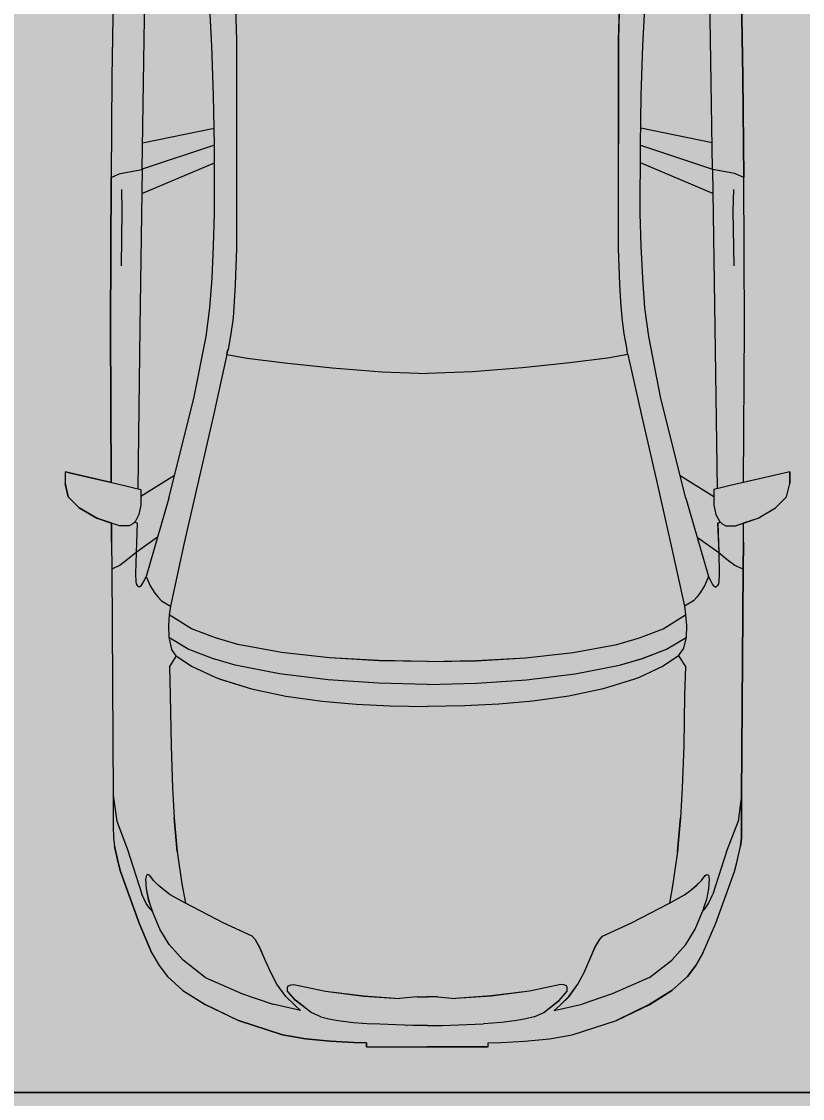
# Model space of a CAD drawing. Header units: millimetres. Extents: x 141848 to 1648660, y -821378 to -151356.
# Drawn here: x 188054 to 190313, y -270627 to -267512 of the extents above; entities that cross this region are included whole.
import ezdxf

# ---------------------------------------------------------------- set-up
doc = ezdxf.new("R2010")
doc.units = ezdxf.units.MM
doc.header["$MEASUREMENT"] = 0
for name, color, linetype in [('Cars', 7, 'Continuous'), ('Cotations - 1_100', 7, 'Continuous'), ('Extérieur - Environnement', 7, 'Continuous')]:
    doc.layers.add(name, color=color, linetype=linetype)
doc.styles.add('STYLE_GENERE_2', font='')
doc.styles.get('STYLE_GENERE_2').set_extended_font_data('Arial')
doc.dimstyles.new('STYLE_GENERE__2', dxfattribs={"dimtxt": 250, "dimasz": 190, "dimexe": 1.25, "dimexo": 0.625, "dimgap": 0, "dimtad": 1, "dimlfac": 0.001, "dimtxsty": 'STYLE_GENERE_2', "dimblk": 'ARROWHEAD_6', "dimblk1": 'ARROWHEAD_6', "dimblk2": 'ARROWHEAD_6', "dimcen": 2.5, "dimse1": 1, "dimse2": 1, "dimclrd": 7, "dimclre": 7, "dimclrt": 7, "dimazin": 3, "dimtfac": 1, "dimtmove": 0, "dimatfit": 3})

# ---------------------------------------------------------------- blocks, each defined once
blk = doc.blocks.new('Dalle_28_1', base_point=(175394.7, -271810.1))
at = {"linetype": 'Continuous', "lineweight": 0, "true_color": 0x90b349}
blk.add_hatch(color=55, dxfattribs=at).paths.add_polyline_path([(175394.7, -271810.1), (175394.7, -273590.2), (195582, -273450.5), (195571.1, -271436.3), (195571.1, -271498.6), (190571.1, -271498.6), (190571.1, -270609.8), (188115.6, -270609.8), (187894.7, -270609.8), (185394.7, -270609.8), (182894.7, -270609.8), (180394.7, -270609.8), (177894.7, -270609.8), (175394.7, -270609.8)])
at = {"color": 7, "linetype": 'Continuous', "lineweight": 5, "flags": 128}
blk.add_lwpolyline([(175394.7, -271810.1), (175394.7, -273590.2), (195582, -273450.5), (195571.1, -271436.3), (195571.1, -271498.6), (190571.1, -271498.6), (190571.1, -270609.8), (188115.6, -270609.8), (187894.7, -270609.8), (185394.7, -270609.8), (182894.7, -270609.8), (180394.7, -270609.8), (177894.7, -270609.8), (175394.7, -270609.8)], close=True, dxfattribs=at)
blk = doc.blocks.new('Car 0025')
at = {"layer": 'Cars', "color": 7, "linetype": 'Continuous', "lineweight": 13}
for p, q in [((-831.9, 2859.6), (-826.9, 3170.4)), ((807.7, 2859.6), (802.7, 3170.4)), ((-919.6, 3097.2), (-924.4, 2813.9)), ((-919.6, 3097.2), (-924.4, 2813.9)), ((900.2, 2813.9), (895.4, 3097.2)), ((895.4, 3097.2), (900.2, 2813.9)), ((-568.1, 3057.8), (-564.2, 2920.2)), ((543.9, 3057.8), (540, 2920.2)), ((-635.4, 2903.1), (-641.8, 3031.2)), ((611.2, 2903.1), (617.6, 3031.2)), ((-630.4, 2759.9), (-635.4, 2903.1)), ((-564.2, 2920.2), (-564.1, 2317.3)), ((540, 2920.2), (539.9, 2317.3)), ((606.2, 2759.9), (611.2, 2903.1)), ((-836.8, 2545.3), (-831.9, 2859.6)), ((812.6, 2545.3), (807.7, 2859.6)), ((-924.4, 2813.9), (-926.9, 2522.7)), ((-924.4, 2813.9), (-926.9, 2522.7)), ((902.7, 2522.7), (900.2, 2813.9)), ((900.2, 2813.9), (902.7, 2522.7)), ((-628, 2616.3), (-630.4, 2759.9)), ((603.8, 2616.3), (606.2, 2759.9)), ((-835.6, 2622.4), (-628.8, 2664.8)), ((811.4, 2622.4), (604.6, 2664.8)), ((-628, 2616.3), (-836.8, 2546.4)), ((-627.5, 2418.3), (-628, 2616.3)), ((603.3, 2418.3), (603.8, 2616.3)), ((603.8, 2616.3), (812.6, 2546.4)), ((-837.8, 2476.4), (-627.9, 2564.8)), ((813.6, 2476.4), (603.7, 2564.8)), ((-926.9, 2522.7), (-905.2, 2532.4)), ((-905.2, 2532.4), (-903.2, 2533)), ((-903.2, 2533), (-900, 2533.7)), ((-900, 2533.7), (-874.1, 2538.4)), ((-874.1, 2538.4), (-836.8, 2545.3)), ((-836.8, 2545.3), (-843.3, 2088.2)), ((812.6, 2545.3), (819.1, 2088.2)), ((849.9, 2538.4), (812.6, 2545.3)), ((875.8, 2533.7), (849.9, 2538.4)), ((879.1, 2533), (875.8, 2533.7)), ((881, 2532.4), (879.1, 2533)), ((902.7, 2522.7), (881, 2532.4)), ((-926.9, 2522.7), (-928.9, 2089.8)), ((-928.9, 2089.8), (-926.9, 2522.7)), ((904.7, 2089.8), (902.7, 2522.7)), ((904.7, 2089.8), (902.7, 2522.7)), ((-897, 2487.7), (-895.5, 2426.5)), ((872.8, 2487.7), (871.3, 2426.5)), ((-895.5, 2426.5), (-898.1, 2267.2)), ((-630.6, 2324.2), (-627.5, 2418.3)), ((606.4, 2324.2), (603.3, 2418.3)), ((871.3, 2426.5), (873.9, 2267.2)), ((-634.8, 2231.6), (-630.6, 2324.2)), ((-564.1, 2317.3), (-567.9, 2213)), ((539.9, 2317.3), (543.8, 2213)), ((610.6, 2231.6), (606.4, 2324.2)), ((-640.9, 2145.4), (-634.8, 2231.6)), ((-567.9, 2213), (-570.5, 2163.8)), ((543.8, 2213), (546.3, 2163.8)), ((616.7, 2145.4), (610.6, 2231.6)), ((-570.5, 2163.8), (-574.3, 2116.7)), ((546.3, 2163.8), (550.1, 2116.7)), ((-652.1, 2062.2), (-640.9, 2145.4)), ((627.9, 2062.2), (616.7, 2145.4)), ((-928.9, 2089.8), (-926.4, 1640.4)), ((-926.4, 1640.4), (-928.9, 2089.8)), ((-843.3, 2088.2), (-849.7, 1622.1)), ((-574.3, 2116.7), (-580.1, 2070.5)), ((550.1, 2116.7), (555.9, 2070.5)), ((819.1, 2088.2), (825.5, 1622.1)), ((902.2, 1640.4), (904.7, 2089.8)), ((902.2, 1640.4), (904.7, 2089.8)), ((-687.5, 1882.8), (-652.1, 2062.2)), ((-580.1, 2070.5), (-588.5, 2025.1)), ((555.9, 2070.5), (564.3, 2025.1)), ((663.3, 1882.8), (627.9, 2062.2)), ((-588.8, 2024.6), (-588.4, 2025.3)), ((564.6, 2024.6), (564.2, 2025.3)), ((-591.8, 2010.3), (-632, 1830.3)), ((-591.8, 2010.3), (-588.8, 2024.6)), ((-591.8, 2010.3), (-532.9, 2000.2)), ((-532.9, 2000.2), (-424.2, 1986.1)), ((508.7, 2000.2), (400, 1986.1)), ((567.6, 2010.3), (508.7, 2000.2)), ((567.6, 2010.3), (564.6, 2024.6)), ((567.6, 2010.3), (607.8, 1830.3)), ((-424.2, 1986.1), (-287.2, 1971.5)), ((-287.2, 1971.5), (-142.7, 1960.1)), ((263, 1971.5), (118.5, 1960.1)), ((400, 1986.1), (263, 1971.5)), ((-142.7, 1960.1), (-12.1, 1955.6)), ((118.5, 1960.1), (-12.1, 1955.6)), ((-759.7, 1595.1), (-687.5, 1882.8)), ((735.5, 1595.1), (663.3, 1882.8)), ((-632, 1830.3), (-674.2, 1645.7)), ((607.8, 1830.3), (650, 1645.7)), ((-926.4, 1640.4), (-1059.8, 1671.2)), ((-1059.8, 1671.2), (-1059.8, 1636.9)), ((-1059.8, 1671.2), (-887.7, 1631.5)), ((-1059.8, 1671.2), (-1059.8, 1636.9)), ((-743.3, 1660.3), (-840.5, 1599.8)), ((719.1, 1660.3), (816.3, 1599.8)), ((1035.6, 1671.2), (863.5, 1631.5)), ((1035.6, 1671.2), (902.2, 1640.4)), ((1035.6, 1636.9), (1035.6, 1671.2)), ((1035.6, 1671.2), (1035.6, 1636.9)), ((-1059.8, 1636.9), (-1050.9, 1598.8)), ((-1050.9, 1598.8), (-1059.8, 1636.9)), ((-887.7, 1631.5), (-864.6, 1626)), ((-864.6, 1626), (-840.5, 1619.8)), ((-840.5, 1619.8), (-840.5, 1574.6)), ((-674.2, 1645.7), (-715.3, 1465.4)), ((650, 1645.7), (691.1, 1465.4)), ((840.4, 1626), (816.3, 1619.8)), ((816.3, 1619.8), (816.3, 1574.6)), ((863.5, 1631.5), (840.4, 1626)), ((1026.7, 1598.8), (1035.6, 1636.9)), ((1026.7, 1598.8), (1035.6, 1636.9)), ((-1050.9, 1598.8), (-1019.1, 1566.8)), ((-1019.1, 1566.8), (-1050.9, 1598.8)), ((-759.7, 1595.1), (-825.1, 1368)), ((735.5, 1595.1), (800.9, 1368)), ((994.9, 1566.8), (1026.7, 1598.8)), ((994.9, 1566.8), (1026.7, 1598.8)), ((-1019.1, 1566.8), (-968.5, 1537.3)), ((-968.5, 1537.3), (-1019.1, 1566.8)), ((-840.5, 1574.6), (-846.5, 1548.1)), ((816.3, 1574.6), (822.3, 1548.1)), ((944.3, 1537.3), (994.9, 1566.8)), ((944.3, 1537.3), (994.9, 1566.8)), ((-968.5, 1537.3), (-926, 1523.1)), ((-902.5, 1515.3), (-968.5, 1537.3)), ((-856.3, 1528), (-864.4, 1520.4)), ((-846.5, 1548.1), (-856.3, 1528)), ((822.3, 1548.1), (832.1, 1528)), ((832.1, 1528), (840.2, 1520.4)), ((878.3, 1515.3), (944.3, 1537.3)), ((901.8, 1523.1), (944.3, 1537.3)), ((-926, 1523.1), (-925.7, 1467.7)), ((-925.7, 1467.7), (-926, 1523.1)), ((-874.6, 1515.3), (-902.5, 1515.3)), ((-864.4, 1520.4), (-874.6, 1515.3)), ((-851.4, 1522.3), (-858.6, 1525.8)), ((-851.4, 1522.3), (-854.4, 1437.8)), ((827.2, 1522.3), (834.4, 1525.8)), ((827.2, 1522.3), (830.2, 1437.8)), ((840.2, 1520.4), (850.4, 1515.3)), ((850.4, 1515.3), (878.3, 1515.3)), ((901.5, 1467.7), (901.8, 1523.1)), ((901.5, 1467.7), (901.8, 1523.1)), ((-925.7, 1467.7), (-924.7, 1389.7)), ((-925.7, 1467.7), (-924.7, 1389.7)), ((-792.3, 1482), (-854.4, 1437.8)), ((-715.3, 1465.4), (-755.5, 1282.4)), ((691.1, 1465.4), (731.3, 1282.4)), ((768.1, 1482), (830.2, 1437.8)), ((900.5, 1389.7), (901.5, 1467.7)), ((901.5, 1467.7), (900.5, 1389.7)), ((-854.4, 1437.8), (-879.3, 1417.7)), ((-854.4, 1437.8), (-856.2, 1376.4)), ((830.2, 1437.8), (855.1, 1417.7)), ((830.2, 1437.8), (832, 1376.4)), ((-879.3, 1417.7), (-900.9, 1401.3)), ((855.1, 1417.7), (876.7, 1401.3)), ((-900.9, 1401.3), (-924.7, 1389.7)), ((-924.7, 1389.7), (-920.5, 734.5)), ((-924.7, 1389.7), (-920.5, 734.5)), ((-856.2, 1376.4), (-855, 1353.4)), ((832, 1376.4), (830.8, 1353.4)), ((876.7, 1401.3), (900.5, 1389.7)), ((896.3, 734.5), (900.5, 1389.7)), ((900.5, 1389.7), (896.3, 734.5)), ((-855, 1353.4), (-853.9, 1347.6)), ((-853.9, 1347.6), (-851, 1342)), ((-847.5, 1338.9), (-851, 1342)), ((-839.9, 1341.4), (-843.8, 1338.8)), ((-839.9, 1341.4), (-836.8, 1345.8)), ((-836.8, 1345.8), (-832.5, 1354)), ((-832.4, 1354), (-825.1, 1368)), ((-825.1, 1368), (-813.7, 1341.5)), ((-813.7, 1341.5), (-800.3, 1320)), ((789.5, 1341.5), (776.1, 1320)), ((800.9, 1368), (789.5, 1341.5)), ((808.2, 1354), (800.9, 1368)), ((812.6, 1345.8), (808.3, 1354)), ((815.7, 1341.4), (812.6, 1345.8)), ((815.7, 1341.4), (819.6, 1338.8)), ((823.3, 1338.9), (826.8, 1342)), ((829.7, 1347.6), (826.8, 1342)), ((830.8, 1353.4), (829.7, 1347.6)), ((-843.8, 1338.8), (-847.5, 1338.9)), ((-800.3, 1320), (-791.1, 1308.8)), ((-791.1, 1308.8), (-781.4, 1298.4)), ((766.9, 1308.8), (757.2, 1298.4)), ((776.1, 1320), (766.9, 1308.8)), ((819.6, 1338.8), (823.3, 1338.9)), ((-781.4, 1298.4), (-755.5, 1282.4)), ((-755.5, 1282.4), (-758.8, 1257.5)), ((-755.5, 1282.4), (-755.5, 1282.4)), ((757.2, 1298.4), (731.3, 1282.4)), ((731.3, 1282.4), (734.6, 1257.5)), ((731.3, 1282.4), (731.3, 1282.4)), ((-758.8, 1257.5), (-760.9, 1227.1)), ((-694, 1217.1), (-758.8, 1257.5)), ((669.8, 1217.1), (734.6, 1257.5)), ((734.6, 1257.5), (736.7, 1227.1)), ((-760.9, 1227.1), (-760.1, 1191.7)), ((-625.2, 1190.8), (-694, 1217.1)), ((601, 1190.8), (669.8, 1217.1)), ((736.7, 1227.1), (735.9, 1191.7)), ((-703.8, 1158.5), (-760.1, 1191.7)), ((-760.1, 1191.7), (-751.8, 1158)), ((-560.1, 1172.1), (-625.2, 1190.8)), ((535.9, 1172.1), (601, 1190.8)), ((679.6, 1158.5), (735.9, 1191.7)), ((735.9, 1191.7), (727.6, 1158)), ((-751.8, 1158), (-751.8, 1158)), ((-738.5, 1138.6), (-751.8, 1158)), ((-633.6, 1130.9), (-703.8, 1158.5)), ((-433.8, 1148.7), (-560.1, 1172.1)), ((409.6, 1148.7), (535.9, 1172.1)), ((609.4, 1130.9), (679.6, 1158.5)), ((714.3, 1138.6), (727.6, 1158)), ((727.6, 1158), (727.6, 1158)), ((-738.5, 1138.6), (-758, 1108.3)), ((-738.5, 1138.6), (-738.5, 1138.6)), ((-738.5, 1138.6), (-693.9, 1108.9)), ((-567.9, 1112.1), (-633.6, 1130.9)), ((-295.6, 1133.3), (-433.8, 1148.7)), ((-152.7, 1124.9), (-295.6, 1133.3)), ((-12.1, 1122.4), (-152.7, 1124.9)), ((-12.1, 1122.4), (128.5, 1124.9)), ((128.5, 1124.9), (271.4, 1133.3)), ((271.4, 1133.3), (409.6, 1148.7)), ((543.7, 1112.1), (609.4, 1130.9)), ((714.3, 1138.6), (669.7, 1108.9)), ((714.3, 1138.6), (714.3, 1138.6)), ((714.3, 1138.6), (733.8, 1108.3)), ((-758, 1108.3), (-755.8, 1024.9)), ((-693.9, 1108.9), (-624, 1076.3)), ((-439.5, 1086.6), (-567.9, 1112.1)), ((415.3, 1086.6), (543.7, 1112.1)), ((669.7, 1108.9), (599.8, 1076.3)), ((733.8, 1108.3), (731.7, 1024.9)), ((-624, 1076.3), (-610.9, 1071.4)), ((-610.9, 1071.4), (-520.4, 1043.6)), ((-298.8, 1069.2), (-439.5, 1086.6)), ((-154, 1059.4), (-298.8, 1069.2)), ((-12.1, 1056.3), (-154, 1059.4)), ((-12.1, 1056.3), (129.8, 1059.4)), ((129.8, 1059.4), (274.6, 1069.2)), ((274.6, 1069.2), (415.3, 1086.6)), ((586.8, 1071.4), (496.2, 1043.6)), ((599.8, 1076.3), (586.8, 1071.4)), ((-520.4, 1043.6), (-421.4, 1022.7)), ((496.2, 1043.6), (397.2, 1022.7)), ((-755.8, 1025), (-753.2, 878.1)), ((-755.8, 1024.9), (-755.8, 1024.9)), ((-421.4, 1022.7), (-316.5, 1007.9)), ((-316.5, 1007.9), (-218.5, 999.1)), ((-218.5, 999.1), (-119.9, 994.1)), ((194.3, 999.1), (95.7, 994.1)), ((292.3, 1007.9), (194.3, 999.1)), ((397.2, 1022.7), (292.3, 1007.9)), ((731.7, 1025), (729, 878.1)), ((731.6, 1024.9), (731.6, 1024.9)), ((-119.9, 994.1), (-12.1, 992.4)), ((95.7, 994.1), (-12.1, 992.4)), ((-753.2, 878.1), (-748.9, 756.7)), ((729, 878.1), (724.7, 756.7)), ((-748.9, 756.7), (-744.4, 670.1)), ((724.7, 756.7), (720.2, 670.1)), ((-920.5, 734.5), (-920.6, 683.7)), ((-920.5, 734.5), (-920.6, 683.7)), ((-920.5, 734.5), (-910.7, 661.1)), ((896.3, 734.5), (886.5, 661.1)), ((896.4, 683.7), (896.3, 734.5)), ((896.3, 734.5), (896.4, 683.7)), ((-920.6, 683.7), (-920.5, 645.6)), ((-920.6, 683.7), (-920.5, 645.6)), ((-910.7, 661.1), (-879.2, 578.8)), ((-744.4, 670.2), (-735.6, 572.8)), ((-735.6, 572.8), (-744.3, 670.1)), ((720.2, 670.2), (711.4, 572.8)), ((711.4, 572.8), (720.1, 670.1)), ((886.5, 661.1), (855, 578.8)), ((896.3, 645.6), (896.4, 683.7)), ((896.4, 683.7), (896.3, 645.6)), ((-920.5, 645.6), (-920, 612.5)), ((-920.5, 645.6), (-920, 612.5)), ((-899.6, 632.1), (-899.5, 631.1)), ((875.4, 632.1), (875.3, 631.1)), ((895.8, 612.5), (896.3, 645.6)), ((896.3, 645.6), (895.8, 612.5)), ((-920, 612.5), (-917.2, 588.4)), ((-920, 612.5), (-917.2, 588.4)), ((893, 588.4), (895.8, 612.5)), ((895.8, 612.5), (893, 588.4)), ((-917.2, 588.4), (-906.8, 541)), ((-906.8, 541), (-917.2, 588.4)), ((-879.2, 578.8), (-837.6, 449.2)), ((-735.6, 572.8), (-722, 479.6)), ((711.4, 572.8), (697.8, 479.6)), ((855, 578.8), (813.4, 449.2)), ((882.6, 541), (893, 588.4)), ((882.6, 541), (893, 588.4)), ((-906.8, 541), (-899.8, 515.5)), ((-899.8, 515.5), (-906.8, 541)), ((875.6, 515.5), (882.6, 541)), ((875.6, 515.5), (882.6, 541)), ((-899.8, 515.5), (-846, 365.6)), ((-846, 365.6), (-899.8, 515.5)), ((-824.6, 504.7), (-827.3, 493)), ((-820.1, 506), (-824.6, 504.7)), ((-815.2, 503.8), (-820.1, 506)), ((-804.3, 489.5), (-815.2, 503.8)), ((780.1, 489.5), (791, 503.8)), ((791, 503.8), (795.9, 506)), ((795.9, 506), (800.4, 504.7)), ((800.4, 504.7), (803.1, 493)), ((821.8, 365.6), (875.6, 515.5)), ((821.8, 365.6), (875.6, 515.5)), ((-827.3, 493), (-826, 479.9)), ((-826, 479.9), (-825, 465)), ((-790.7, 476), (-804.3, 489.5)), ((-773.6, 461.2), (-790.7, 476)), ((-722, 479.6), (-711.7, 423.4)), ((697.8, 479.6), (687.5, 423.4)), ((749.4, 461.2), (766.5, 476)), ((766.5, 476), (780.1, 489.5)), ((801.8, 479.9), (800.8, 465)), ((803.1, 493), (801.8, 479.9)), ((-825.2, 422.9), (-837.6, 449.2)), ((-825, 465), (-819.1, 434.2)), ((-755.7, 447.9), (-773.6, 461.2)), ((-711.7, 423.4), (-755.7, 447.9)), ((687.5, 423.4), (731.5, 447.9)), ((731.5, 447.9), (749.4, 461.2)), ((800.8, 465), (794.9, 434.2)), ((801, 422.9), (813.4, 449.2)), ((-814.8, 408.3), (-825.2, 422.9)), ((-819.1, 434.2), (-812.8, 414.4)), ((-807.5, 399), (-814.8, 408.3)), ((-812.8, 414.4), (-807.5, 399)), ((-602.3, 367), (-711.7, 423.4)), ((578.1, 367), (687.5, 423.4)), ((788.6, 414.4), (783.3, 399)), ((783.3, 399), (790.6, 408.3)), ((794.9, 434.2), (788.6, 414.4)), ((790.6, 408.3), (801, 422.9)), ((-786.3, 348.7), (-807.5, 399)), ((762.1, 348.7), (783.3, 399)), ((-846, 365.6), (-808.7, 278.6)), ((-808.7, 278.6), (-846, 365.6)), ((-759.1, 304.4), (-786.3, 348.7)), ((-518.8, 327.9), (-602.3, 367)), ((494.6, 327.9), (578.1, 367)), ((734.9, 304.4), (762.1, 348.7)), ((784.5, 278.6), (821.8, 365.6)), ((784.5, 278.6), (821.8, 365.6)), ((-509.5, 317.5), (-518.8, 327.9)), ((-496.3, 294.8), (-509.5, 317.5)), ((472.1, 294.8), (485.3, 317.5)), ((485.3, 317.5), (494.6, 327.9)), ((-718.8, 259), (-759.1, 304.4)), ((-480.1, 257), (-496.3, 294.8)), ((455.9, 257), (472.1, 294.8)), ((694.6, 259), (734.9, 304.4)), ((-808.7, 278.6), (-788.2, 243.2)), ((-808.7, 278.6), (-788.2, 243.2)), ((-654.4, 208.3), (-718.8, 259)), ((-465.1, 222.6), (-480.1, 257)), ((440.9, 222.6), (455.9, 257)), ((630.2, 208.3), (694.6, 259)), ((764, 243.2), (784.5, 278.6)), ((784.5, 278.6), (764, 243.2)), ((-788.2, 243.2), (-764, 211.8)), ((-788.2, 243.2), (-764, 211.8)), ((-447.3, 189.6), (-465.1, 222.6)), ((423.1, 189.6), (440.9, 222.6)), ((739.8, 211.8), (764, 243.2)), ((764, 243.2), (739.8, 211.8)), ((-764, 211.8), (-719, 170.5)), ((-764, 211.8), (-719, 170.5)), ((-654.4, 208.3), (-546.4, 161.2)), ((-421.5, 153.3), (-447.3, 189.6)), ((-414.1, 184), (-406.9, 187.6)), ((-406.9, 187.6), (-398, 187.9)), ((-398, 187.9), (-307.1, 169.4)), ((373.8, 187.9), (282.9, 169.4)), ((382.7, 187.6), (373.8, 187.9)), ((389.9, 184), (382.7, 187.6)), ((397.3, 153.3), (423.1, 189.6)), ((630.2, 208.3), (522.2, 161.2)), ((694.8, 170.5), (739.8, 211.8)), ((739.8, 211.8), (694.8, 170.5)), ((-719, 170.5), (-655.3, 130.9)), ((-719, 170.5), (-655.3, 130.9)), ((-546.4, 161.2), (-459.2, 131.1)), ((-416.6, 180.1), (-414.1, 184)), ((-416.4, 169.3), (-416.6, 180.1)), ((-393.4, 142.5), (-416.4, 169.3)), ((-307.1, 169.4), (-196.1, 155)), ((282.9, 169.4), (171.9, 155)), ((369.2, 142.5), (392.2, 169.3)), ((392.4, 180.1), (389.9, 184)), ((392.2, 169.3), (392.4, 180.1)), ((522.2, 161.2), (435, 131.1)), ((631.1, 130.9), (694.8, 170.5)), ((694.8, 170.5), (631.1, 130.9)), ((-655.3, 130.9), (-558.5, 84.1)), ((-655.3, 130.9), (-558.5, 84.1)), ((-378.9, 113.2), (-459.2, 131.1)), ((-395.7, 128), (-421.5, 153.3)), ((-378.9, 113.2), (-395.7, 128)), ((-348.6, 107.3), (-393.4, 142.5)), ((-196.1, 155), (-92.9, 148.1)), ((-41.8, 152.8), (-92.9, 148.1)), ((-41.8, 152.8), (-11.3, 152.8)), ((17.6, 152.8), (-12.9, 152.8)), ((17.6, 152.8), (68.7, 148.1)), ((171.9, 155), (68.7, 148.1)), ((324.4, 107.3), (369.2, 142.5)), ((354.7, 113.2), (435, 131.1)), ((354.7, 113.2), (371.5, 128)), ((371.5, 128), (397.3, 153.3)), ((534.3, 84.1), (631.1, 130.9)), ((631.1, 130.9), (534.3, 84.1)), ((-320.4, 95.1), (-348.6, 107.3)), ((-320.4, 95.1), (-296.9, 89)), ((296.3, 95.1), (272.7, 89)), ((296.3, 95.1), (324.4, 107.3)), ((-558.5, 84.1), (-431, 42.5)), ((-431, 42.5), (-558.5, 84.1)), ((-296.9, 89), (-270.9, 84)), ((-270.9, 84), (-226, 78.1)), ((-226, 78.1), (-174.1, 74.2)), ((-54.7, 69.2), (-174.1, 74.2)), ((-73.2, 69.9), (-72.6, 69.9)), ((-12.1, 69.6), (-54.7, 69.2)), ((-12.1, 69.6), (30.5, 69.2)), ((30.5, 69.2), (149.9, 74.2)), ((49, 69.9), (48.4, 69.9)), ((201.8, 78.1), (149.9, 74.2)), ((246.7, 84), (201.8, 78.1)), ((272.7, 89), (246.7, 84)), ((406.8, 42.5), (534.3, 84.1)), ((406.8, 42.5), (534.3, 84.1)), ((-431, 42.5), (-364.7, 30.9)), ((-364.7, 30.9), (-431, 42.5)), ((340.5, 30.9), (406.8, 42.5)), ((340.5, 30.9), (406.8, 42.5)), ((-364.7, 30.9), (-293.1, 24.3)), ((-293.1, 24.3), (-364.7, 30.9)), ((-293.1, 24.3), (-225.1, 20.2)), ((-225.1, 20.2), (-293.1, 24.3)), ((-225.1, 20.2), (-187.9, 19.2)), ((-187.9, 19.2), (-225.1, 20.2)), ((-187.9, 19.2), (-187.9, 8.3)), ((-187.9, 8.3), (-187.9, 19.2)), ((-187.9, 8.3), (163.7, 8.3)), ((-187.9, 8.3), (-12.1, 8.3)), ((163.7, 8.3), (-12.1, 8.3)), ((163.7, 19.2), (200.9, 20.2)), ((163.7, 19.2), (200.9, 20.2)), ((163.7, 8.3), (163.7, 19.2)), ((163.7, 8.3), (163.7, 19.2)), ((200.9, 20.2), (268.9, 24.3)), ((200.9, 20.2), (268.9, 24.3)), ((268.9, 24.3), (340.5, 30.9)), ((268.9, 24.3), (340.5, 30.9))]:
    blk.add_line(p, q, dxfattribs=at)
blk = doc.blocks.new('*D549')
at = {"layer": 'Cotations - 1_100', "color": 7, "linetype": 'Continuous', "lineweight": 5}
for p, q in [((170588.6, -259410.6), (170588.6, -259260.6)), ((170688.6, -259510.6), (170488.6, -259310.6)), ((170776.1, -259410.6), (170401.1, -259410.6)), ((170588.6, -271829.4), (170588.6, -259410.6)), ((170488.6, -271729.4), (170688.6, -271929.4)), ((170776.1, -271829.4), (170401.1, -271829.4)), ((170588.6, -271979.4), (170588.6, -271829.4))]:
    blk.add_line(p, q, dxfattribs=at)
at = {"layer": 'Cotations - 1_100', "color": 7, "lineweight": 5, "insert": (170538.6, -266047.4), "char_height": 250, "attachment_point": 7, "rotation": 90, "style": 'STYLE_GENERE_2'}
blk.add_mtext('\\A1;{\\pql;\\fArial|b0|i0|c0|p38;12,42}', dxfattribs=at)
blk = doc.blocks.new('ARROWHEAD_6')
at = {"color": 0, "linetype": 'Continuous', "lineweight": 0}
for p, q in [((-0.5, -0.5), (0.5, 0.5)), ((0, 0), (-1, 0))]:
    blk.add_line(p, q, dxfattribs=at)

msp = doc.modelspace()

# ---------------------------------------------------------------- hatches: boundary and pattern name
at = {"linetype": 'Continuous', "lineweight": 0, "true_color": 0x6f6f6f}
h = msp.add_hatch(color=8, dxfattribs=at)
h.paths.add_polyline_path([(141848.442, -295062.571), (269220.821, -293826.868), (269220.821, -270902.734), (268763.049, -270902.734), (254213.6, -271040.575), (254213.6, -163437.635), (153156.2, -163437.635), (153156.2, -271040.575), (153182.962, -271040.57), (153183.146, -272000.514, -0.40942736), (149183.681, -275935.042), (141848.442, -275935.042)])
h.paths.add_polyline_path([(158435.584, -260639.953), (155145.584, -260639.953), (155145.584, -248364.953), (155145.584, -243089.974), (155145.584, -242189.974), (158435.584, -242189.974)], flags=0)
h.paths.add_polyline_path([(161503.433, -171995.57), (161503.433, -193810.571), (161503.433, -230015.57), (161503.433, -260810.571), (196775.042, -260810.571), (196775.042, -222495.57), (186955.542, -222495.57), (186955.542, -218295.57), (196754.55, -218295.57), (196754.55, -208495.57), (196754.55, -204495.57), (193355.542, -204495.57), (193355.542, -195161.535), (195576.034, -195161.535), (195576.034, -189810.571), (217850.068, -189810.571), (217850.068, -262266.885), (245610.045, -262266.885), (245610.045, -253395.571), (245626.034, -253395.571), (246426.034, -253395.571), (247826.034, -253395.571), (247826.034, -248005.571), (247826.034, -246605.571), (245626.034, -246605.571), (245610.045, -246605.571), (245610.045, -171995.57), (212806.28, -171995.57)], flags=0)
h.paths.add_polyline_path([(162737.042, -269433.913, -0.09031866), (162858.773, -268727.623, -0.20144873), (163912.639, -267592.74, -0.10421145), (164718.006, -267415.055), (165317.979, -267409.371, -0.10404461), (166125.354, -267571.244, -0.23825546), (167284.257, -268953.318, -0.05518862), (167336.836, -269390.334), (167338.931, -269611.438), (167351.046, -270890.267), (167092.583, -271892.761, -0.26794919), (165370.083, -272909.124), (164770.11, -272914.808, -0.19371746), (163379.252, -272370.185, -0.07056876), (163028.663, -271931.262, -0.1316525), (162751.253, -270933.845)], flags=0)
h.paths.add_polyline_path([(175327.752, -275599.002, -0.4157911), (173316.986, -273599.031), (173316.986, -273452.052), (173330.488, -267377.824, -0.3805567), (175316.986, -265609.826), (175394.714, -265609.826), (175394.714, -270609.826), (190394.714, -270609.826), (190394.714, -265609.826), (195356.191, -265609.826, -0.41421356), (196856.191, -267109.826), (196856.191, -273660.699, -0.34550161), (195137.285, -275433.432)], flags=0)
h.paths.add_polyline_path([(205510.093, -271504.083, -0.13447393), (205230.948, -270484.937), (205230.948, -268984.937, -0.41421356), (207230.948, -266984.937), (207830.948, -266984.937, -0.41421356), (209830.948, -268984.937), (209830.948, -270484.937, -0.12882035), (209574.03, -271465.581, -0.27093629), (207830.948, -272484.937), (207230.948, -272484.937, -0.26498)], flags=0)
h.paths.add_polyline_path([(217862.687, -273329.325), (217869.949, -267730.336, -0.09856151), (218100.718, -266943.721), (218117.681, -266951.545, -0.258849), (219955.479, -265605.827), (219953.141, -265587.294), (220637.569, -265587.294), (220637.569, -265687.294), (220637.569, -270687.294), (250537.569, -270687.294), (250537.569, -265687.294), (252208.004, -265687.294), (254186.294, -265687.294), (254186.294, -267687.294), (254186.294, -271062.255, 0.00134576), (254186.323, -271073.021), (254197.209, -273095.233, -0.41421356), (252208.004, -275105.97), (243484.534, -275105.97, -0.00518896), (243431.438, -275116.103), (235447.992, -275196.191), (220071.012, -275253.24, -0.38655333), (217873.089, -273475.385, -0.02518922)], flags=0)
at = {"linetype": 'Continuous', "lineweight": 0, "true_color": 0xa7a7a7}
msp.add_hatch(color=253, dxfattribs=at).paths.add_polyline_path([(181159.81, -266071.404, 1), (191159.81, -266071.404, 1)])
at = {"linetype": 'Continuous', "lineweight": 0, "true_color": 0x90b349}
msp.add_hatch(color=55, dxfattribs=at).paths.add_polyline_path([(175394.714, -271810.115), (175394.714, -273590.239), (195581.991, -273450.488), (195571.148, -271436.346), (195571.148, -271563.708), (190571.148, -271563.708), (190571.148, -270609.826), (188115.569, -270609.826), (187894.714, -270609.826), (185394.714, -270609.826), (182894.714, -270609.826), (180394.714, -270609.826), (177894.714, -270609.826), (175394.714, -270609.826)])

# ---------------------------------------------------------------- linework, layer by layer
at = {"color": 9, "linetype": 'Continuous', "lineweight": 5}
msp.add_lwpolyline([(173316.986, -273452.052), (173316.986, -273599.031, 0.4157911), (175327.752, -275599.002), (195137.285, -275433.432, 0.34550161), (196856.191, -273660.699), (196856.191, -267109.826, 0.41421356), (195356.191, -265609.826), (190394.714, -265609.826), (190394.714, -270609.826), (175394.714, -270609.826), (175394.714, -265609.826), (175316.986, -265609.826, 0.3805567), (173330.488, -267377.824)], format="xyb", close=True, dxfattribs=at)
at = {"color": 255, "linetype": 'Continuous', "lineweight": 5, "flags": 128}
msp.add_lwpolyline([(187894.714, -265609.826), (187894.714, -270609.826), (190394.714, -270609.826), (190394.714, -265609.826)], close=True, dxfattribs=at)
at = {"color": 7, "linetype": 'Continuous', "lineweight": 5}
msp.add_lwpolyline([(175394.714, -271810.115), (175394.714, -273590.239), (195581.991, -273450.488), (195571.148, -271436.346), (195571.148, -271563.708), (190571.148, -271563.708), (190571.148, -270609.826), (188115.569, -270609.826), (187894.714, -270609.826), (185394.714, -270609.826), (182894.714, -270609.826), (180394.714, -270609.826), (177894.714, -270609.826), (175394.714, -270609.826)], close=True, dxfattribs=at)
at = {"color": 255, "linetype": 'Continuous', "lineweight": 5, "flags": 128}
msp.add_lwpolyline([(187894.714, -270609.826), (190394.714, -270609.826)], dxfattribs=at)
at = {"color": 253, "linetype": 'Continuous', "lineweight": 5, "true_color": 0x9f9f9f, "flags": 128}
msp.add_lwpolyline([(188115.569, -270609.826), (190571.148, -270609.826)], dxfattribs=at)
at = {"layer": 'Extérieur - Environnement', "color": 7, "linetype": 'Continuous', "lineweight": 13}
for p, q in [((188408.325, -267626.213), (188413.285, -267315.416)), ((190047.85, -267626.213), (190042.89, -267315.416)), ((188320.576, -267388.698), (188315.79, -267671.932)), ((188320.576, -267388.698), (188315.79, -267671.932)), ((190140.385, -267671.932), (190135.599, -267388.698)), ((190135.599, -267388.698), (190140.385, -267671.932)), ((188672.064, -267428.096), (188676.035, -267565.617)), ((189784.111, -267428.096), (189780.14, -267565.617)), ((188604.747, -267582.751), (188598.36, -267454.622)), ((189851.428, -267582.751), (189857.815, -267454.622)), ((188676.035, -267565.617), (188676.073, -268168.583)), ((189780.14, -267565.617), (189780.101, -268168.583)), ((188609.747, -267725.992), (188604.747, -267582.751)), ((189846.428, -267725.992), (189851.428, -267582.751)), ((188403.364, -267940.513), (188408.325, -267626.213)), ((190052.81, -267940.513), (190047.85, -267626.213)), ((188315.79, -267671.932), (188313.272, -267963.179)), ((188315.79, -267671.932), (188313.272, -267963.179)), ((190142.903, -267963.179), (190140.385, -267671.932)), ((190140.385, -267671.932), (190142.903, -267963.179)), ((188612.17, -267869.522), (188609.747, -267725.992)), ((189844.005, -267869.522), (189846.428, -267725.992)), ((188404.581, -267863.438), (188611.352, -267821.075)), ((190051.594, -267863.438), (189844.823, -267821.075)), ((188612.17, -267869.522), (188403.382, -267939.422)), ((188612.709, -268067.536), (188612.17, -267869.522)), ((189843.466, -268067.536), (189844.005, -267869.522)), ((189844.005, -267869.522), (190052.793, -267939.422)), ((188366.107, -267947.497), (188403.364, -267940.513)), ((188403.364, -267940.513), (188396.926, -268397.667)), ((188402.393, -268009.492), (188612.31, -267921.066)), ((190053.782, -268009.492), (189843.865, -267921.066)), ((190052.81, -267940.513), (190059.249, -268397.667)), ((190090.067, -267947.497), (190052.81, -267940.513)), ((188313.272, -267963.179), (188311.304, -268396.057)), ((188311.304, -268396.057), (188313.272, -267963.179)), ((188313.272, -267963.179), (188334.98, -267953.414)), ((188334.98, -267953.414), (188336.936, -267952.848)), ((188336.936, -267952.848), (188340.194, -267952.153)), ((188340.194, -267952.153), (188366.107, -267947.497)), ((190115.981, -267952.153), (190090.067, -267947.497)), ((190119.239, -267952.848), (190115.981, -267952.153)), ((190121.194, -267953.414), (190119.239, -267952.848)), ((190142.903, -267963.179), (190121.194, -267953.414)), ((190144.871, -268396.057), (190142.903, -267963.179)), ((190144.871, -268396.057), (190142.903, -267963.179)), ((188343.166, -267998.102), (188344.665, -268059.366)), ((190113.008, -267998.102), (190111.51, -268059.366)), ((188344.665, -268059.366), (188342.089, -268218.695)), ((188609.558, -268161.626), (188612.709, -268067.536)), ((189846.617, -268161.626), (189843.466, -268067.536)), ((190111.51, -268059.366), (190114.086, -268218.695)), ((188605.363, -268254.25), (188609.558, -268161.626)), ((189850.812, -268254.25), (189846.617, -268161.626)), ((188676.073, -268168.583), (188672.237, -268272.869)), ((189780.101, -268168.583), (189783.938, -268272.869)), ((188599.264, -268340.402), (188605.363, -268254.25)), ((189856.911, -268340.402), (189850.812, -268254.25)), ((188672.237, -268272.861), (188669.703, -268322.037)), ((189783.938, -268272.861), (189786.472, -268322.037)), ((188588.118, -268423.653), (188599.264, -268340.402)), ((188669.704, -268322.021), (188665.905, -268369.172)), ((189786.471, -268322.021), (189790.269, -268369.172)), ((189868.057, -268423.653), (189856.911, -268340.402)), ((188665.907, -268369.15), (188660.084, -268415.392)), ((189790.268, -268369.15), (189796.09, -268415.392)), ((188311.304, -268396.057), (188313.782, -268845.441)), ((188313.782, -268845.441), (188311.304, -268396.057)), ((188396.926, -268397.667), (188390.478, -268863.714)), ((190059.249, -268397.667), (190065.696, -268863.714)), ((190142.393, -268845.441), (190144.871, -268396.057)), ((190142.393, -268845.441), (190144.871, -268396.057)), ((188552.702, -268603.04), (188588.118, -268423.653)), ((188660.084, -268415.392), (188651.654, -268460.76)), ((189796.09, -268415.392), (189804.521, -268460.76)), ((189903.473, -268603.04), (189868.057, -268423.653)), ((188648.354, -268475.566), (188651.432, -268461.25)), ((188651.432, -268461.25), (188651.74, -268460.57)), ((189804.743, -268461.25), (189804.435, -268460.57)), ((189807.821, -268475.566), (189804.743, -268461.25)), ((188648.354, -268475.566), (188608.196, -268655.526)), ((188648.354, -268475.566), (188707.324, -268485.628)), ((188707.324, -268485.628), (188815.941, -268499.786)), ((188815.941, -268499.786), (188953.025, -268514.384)), ((189640.234, -268499.786), (189503.15, -268514.384)), ((189748.851, -268485.628), (189640.234, -268499.786)), ((189807.821, -268475.566), (189748.851, -268485.628)), ((189807.821, -268475.566), (189847.979, -268655.526)), ((188953.025, -268514.384), (189097.47, -268525.771)), ((189097.47, -268525.771), (189228.087, -268530.294)), ((189358.705, -268525.771), (189228.087, -268530.294)), ((189503.15, -268514.384), (189358.705, -268525.771)), ((188480.502, -268890.783), (188552.702, -268603.04)), ((189975.673, -268890.783), (189903.473, -268603.04)), ((188608.196, -268655.526), (188566.016, -268840.117)), ((189847.979, -268655.526), (189890.159, -268840.117)), ((188313.782, -268845.441), (188180.41, -268814.641)), ((188180.41, -268814.641), (188180.41, -268848.929)), ((188180.41, -268814.641), (188352.445, -268854.37)), ((188180.41, -268814.641), (188180.41, -268848.929)), ((190275.765, -268814.641), (190103.73, -268854.37)), ((190275.765, -268814.641), (190142.393, -268845.441)), ((190275.765, -268848.929), (190275.765, -268814.641)), ((190275.765, -268814.641), (190275.765, -268848.929)), ((188496.876, -268825.526), (188399.694, -268886.011)), ((188566.016, -268840.117), (188524.866, -269020.407)), ((189890.159, -268840.117), (189931.309, -269020.407)), ((189959.299, -268825.526), (190056.481, -268886.011)), ((188180.41, -268848.929), (188189.27, -268887.061)), ((188189.27, -268887.061), (188180.41, -268848.929)), ((188352.445, -268854.37), (188375.574, -268859.874)), ((188375.574, -268859.874), (188399.694, -268866.089)), ((188399.694, -268866.089), (188399.694, -268911.236)), ((190080.601, -268859.874), (190056.481, -268866.089)), ((190056.481, -268866.089), (190056.481, -268911.236)), ((190103.73, -268854.37), (190080.601, -268859.874)), ((190266.905, -268887.061), (190275.765, -268848.929)), ((190266.905, -268887.061), (190275.765, -268848.929)), ((188189.27, -268887.061), (188221.128, -268919.021)), ((188221.128, -268919.021), (188189.27, -268887.061)), ((188480.502, -268890.783), (188415.087, -269117.89)), ((189975.673, -268890.783), (190041.087, -269117.89)), ((190235.047, -268919.021), (190266.905, -268887.061)), ((190235.047, -268919.021), (190266.905, -268887.061)), ((188221.128, -268919.021), (188271.668, -268948.512)), ((188271.668, -268948.512), (188221.128, -268919.021)), ((188393.683, -268937.763), (188383.875, -268957.87)), ((188399.694, -268911.236), (188393.683, -268937.763)), ((190056.481, -268911.236), (190062.492, -268937.763)), ((190062.492, -268937.763), (190072.3, -268957.87)), ((190184.506, -268948.512), (190235.047, -268919.021)), ((190184.506, -268948.512), (190235.047, -268919.021)), ((188271.668, -268948.512), (188314.181, -268962.73)), ((188337.643, -268970.577), (188271.668, -268948.512)), ((188314.181, -268962.73), (188314.439, -269018.139)), ((188314.439, -269018.139), (188314.181, -268962.73)), ((188365.628, -268970.511), (188337.643, -268970.577)), ((188375.8, -268965.404), (188365.628, -268970.511)), ((188383.875, -268957.87), (188375.8, -268965.404)), ((188388.752, -268963.547), (188381.547, -268960.041)), ((188388.752, -268963.547), (188385.783, -269048.085)), ((190067.423, -268963.547), (190074.628, -268960.041)), ((190067.423, -268963.547), (190070.392, -269048.085)), ((190072.3, -268957.87), (190080.375, -268965.404)), ((190080.375, -268965.404), (190090.547, -268970.511)), ((190090.547, -268970.511), (190118.531, -268970.577)), ((190118.531, -268970.577), (190184.506, -268948.512)), ((190141.735, -269018.139), (190141.993, -268962.73)), ((190141.735, -269018.139), (190141.993, -268962.73)), ((190141.993, -268962.73), (190184.506, -268948.512)), ((188447.931, -269003.863), (188385.783, -269048.085)), ((190008.244, -269003.863), (190070.392, -269048.085)), ((188314.439, -269018.139), (188315.491, -269096.19)), ((188314.439, -269018.139), (188315.491, -269096.19)), ((188524.866, -269020.407), (188484.701, -269203.417)), ((189931.309, -269020.407), (189971.474, -269203.417)), ((190140.684, -269096.19), (190141.735, -269018.139)), ((190141.735, -269018.139), (190140.684, -269096.19)), ((188385.783, -269048.085), (188360.922, -269068.108)), ((188385.783, -269048.085), (188383.949, -269109.46)), ((190070.392, -269048.085), (190095.253, -269068.108)), ((190070.392, -269048.085), (190072.226, -269109.46)), ((188339.326, -269084.584), (188315.491, -269096.19)), ((188315.491, -269096.19), (188319.642, -269751.346)), ((188315.491, -269096.19), (188319.642, -269751.346)), ((188360.922, -269068.108), (188339.326, -269084.584)), ((190095.253, -269068.108), (190116.849, -269084.584)), ((190116.849, -269084.584), (190140.684, -269096.19)), ((190136.533, -269751.346), (190140.684, -269096.19)), ((190140.684, -269096.19), (190136.533, -269751.346)), ((188383.949, -269109.46), (188385.228, -269132.476)), ((188407.739, -269131.807), (188415.087, -269117.89)), ((188415.087, -269117.89), (188426.533, -269144.333)), ((190041.087, -269117.89), (190029.642, -269144.333)), ((190048.436, -269131.807), (190041.087, -269117.89)), ((190072.226, -269109.46), (190070.947, -269132.476)), ((188385.228, -269132.476), (188386.266, -269138.231)), ((188386.266, -269138.231), (188389.188, -269143.895)), ((188392.649, -269146.967), (188389.188, -269143.895)), ((188396.398, -269147.001), (188392.649, -269146.967)), ((188400.294, -269144.454), (188396.398, -269147.001)), ((188400.294, -269144.454), (188403.386, -269140.094)), ((188403.386, -269140.094), (188407.734, -269131.807)), ((188426.533, -269144.333), (188439.877, -269165.841)), ((190029.642, -269144.333), (190016.298, -269165.841)), ((190052.789, -269140.094), (190048.441, -269131.807)), ((190055.88, -269144.454), (190052.789, -269140.094)), ((190055.88, -269144.454), (190059.777, -269147.001)), ((190059.777, -269147.001), (190063.525, -269146.967)), ((190063.525, -269146.967), (190066.986, -269143.895)), ((190069.909, -269138.231), (190066.986, -269143.895)), ((190070.947, -269132.476), (190069.909, -269138.231)), ((188439.877, -269165.841), (188449.073, -269177.038)), ((188449.073, -269177.038), (188458.793, -269187.476)), ((188458.793, -269187.476), (188484.701, -269203.417)), ((189997.382, -269187.476), (189971.474, -269203.417)), ((190007.102, -269177.038), (189997.382, -269187.476)), ((190016.298, -269165.841), (190007.102, -269177.038)), ((188484.701, -269203.417), (188481.411, -269228.342)), ((188484.714, -269203.417), (188484.701, -269203.417)), ((189971.461, -269203.417), (189971.474, -269203.417)), ((189971.474, -269203.417), (189974.764, -269228.342)), ((188481.411, -269228.342), (188479.268, -269258.769)), ((188546.224, -269268.776), (188481.411, -269228.342)), ((189909.951, -269268.776), (189974.764, -269228.342)), ((189974.764, -269228.342), (189976.907, -269258.769)), ((188479.268, -269258.769), (188480.047, -269294.132)), ((188614.98, -269295.032), (188546.221, -269268.775)), ((189841.195, -269295.032), (189909.954, -269268.775)), ((189976.907, -269258.769), (189976.128, -269294.132)), ((188536.425, -269327.351), (188480.047, -269294.132)), ((188480.047, -269294.132), (188488.375, -269327.849)), ((188680.116, -269313.743), (188614.974, -269295.03)), ((188806.408, -269337.166), (188680.11, -269313.742)), ((189649.767, -269337.166), (189776.064, -269313.742)), ((189776.059, -269313.743), (189841.201, -269295.03)), ((189919.749, -269327.351), (189976.128, -269294.132)), ((189976.128, -269294.132), (189967.8, -269327.849)), ((188488.375, -269327.849), (188488.401, -269327.864)), ((188501.691, -269347.206), (188488.375, -269327.849)), ((188606.629, -269354.974), (188536.425, -269327.351)), ((188944.552, -269352.527), (188806.408, -269337.166)), ((189511.623, -269352.527), (189649.767, -269337.166)), ((189849.546, -269354.974), (189919.749, -269327.351)), ((189954.484, -269347.206), (189967.8, -269327.849)), ((189967.8, -269327.849), (189967.774, -269327.864)), ((188501.691, -269347.206), (188482.16, -269377.595)), ((188482.16, -269377.595), (188484.339, -269460.947)), ((188501.697, -269347.246), (188501.691, -269347.206)), ((188501.697, -269347.246), (188546.3, -269376.964)), ((188546.3, -269376.964), (188616.179, -269409.539)), ((188672.275, -269373.739), (188606.629, -269354.974)), ((188800.718, -269399.288), (188672.275, -269373.739)), ((189087.482, -269360.929), (188944.549, -269352.527)), ((189228.116, -269363.489), (189087.479, -269360.929)), ((189228.058, -269363.489), (189368.695, -269360.929)), ((189368.693, -269360.929), (189511.626, -269352.527)), ((189655.457, -269399.288), (189783.899, -269373.739)), ((189783.899, -269373.739), (189849.546, -269354.974)), ((189909.875, -269376.964), (189839.996, -269409.539)), ((189954.478, -269347.246), (189909.875, -269376.964)), ((189954.478, -269347.246), (189954.484, -269347.206)), ((189954.484, -269347.206), (189974.015, -269377.595)), ((189974.015, -269377.595), (189971.836, -269460.947)), ((188941.399, -269416.628), (188800.718, -269399.288)), ((189514.776, -269416.628), (189655.457, -269399.288)), ((188616.179, -269409.539), (188629.239, -269414.401)), ((188629.239, -269414.402), (188719.78, -269442.215)), ((189086.184, -269426.446), (188941.399, -269416.628)), ((189228.087, -269429.553), (189086.184, -269426.446)), ((189228.087, -269429.553), (189369.991, -269426.446)), ((189369.991, -269426.446), (189514.776, -269416.628)), ((189826.936, -269414.402), (189736.395, -269442.215)), ((189839.996, -269409.539), (189826.936, -269414.401)), ((188484.338, -269460.884), (188486.983, -269607.709)), ((188484.34, -269460.93), (188484.341, -269460.947)), ((188719.78, -269442.215), (188818.827, -269463.144)), ((188818.827, -269463.144), (188923.734, -269477.969)), ((189637.347, -269463.144), (189532.44, -269477.969)), ((189736.395, -269442.215), (189637.347, -269463.144)), ((189971.837, -269460.884), (189969.192, -269607.709)), ((189971.835, -269460.93), (189971.834, -269460.947)), ((188923.734, -269477.969), (189021.696, -269486.764)), ((189021.696, -269486.764), (189120.268, -269491.741)), ((189120.268, -269491.741), (189228.094, -269493.485)), ((189335.906, -269491.741), (189228.081, -269493.485)), ((189434.479, -269486.764), (189335.906, -269491.741)), ((189532.44, -269477.969), (189434.479, -269486.764)), ((188486.983, -269607.709), (188491.275, -269729.168)), ((189969.192, -269607.709), (189964.899, -269729.168)), ((188319.642, -269751.346), (188319.559, -269802.17)), ((188319.642, -269751.346), (188319.559, -269802.17)), ((188319.642, -269751.346), (188329.485, -269824.712)), ((188491.275, -269729.168), (188495.812, -269815.707)), ((189964.899, -269729.168), (189960.362, -269815.707)), ((190136.533, -269751.346), (190126.69, -269824.712)), ((190136.616, -269802.17), (190136.533, -269751.346)), ((190136.533, -269751.346), (190136.616, -269802.17)), ((188319.559, -269802.17), (188319.67, -269840.241)), ((188319.559, -269802.17), (188319.67, -269840.241)), ((190136.505, -269840.241), (190136.616, -269802.17)), ((190136.616, -269802.17), (190136.505, -269840.241)), ((188319.67, -269840.241), (188320.197, -269873.351)), ((188319.67, -269840.241), (188320.197, -269873.351)), ((188329.485, -269824.712), (188361.011, -269907.076)), ((188495.81, -269815.686), (188504.591, -269913)), ((188504.591, -269913), (188495.84, -269815.707)), ((189960.364, -269815.686), (189951.584, -269913)), ((189951.584, -269913), (189960.335, -269815.707)), ((190126.69, -269824.712), (190095.164, -269907.076)), ((190135.978, -269873.351), (190136.505, -269840.241)), ((190136.505, -269840.241), (190135.978, -269873.351)), ((188320.197, -269873.351), (188322.997, -269897.495)), ((188320.197, -269873.351), (188322.997, -269897.495)), ((188340.6, -269853.75), (188340.651, -269854.762)), ((190115.575, -269853.75), (190115.523, -269854.762)), ((190133.178, -269897.495), (190135.978, -269873.351)), ((190135.978, -269873.351), (190133.178, -269897.495)), ((188322.997, -269897.495), (188333.395, -269944.851)), ((188333.395, -269944.851), (188322.997, -269897.495)), ((188361.011, -269907.076), (188402.612, -270036.675)), ((190095.164, -269907.076), (190053.563, -270036.675)), ((190122.78, -269944.851), (190133.178, -269897.495)), ((190122.78, -269944.851), (190133.178, -269897.495)), ((188504.591, -269913), (188518.213, -270006.245)), ((189951.584, -269913), (189937.961, -270006.245)), ((188333.395, -269944.851), (188340.41, -269970.356)), ((188340.41, -269970.356), (188333.395, -269944.851)), ((190115.765, -269970.356), (190122.78, -269944.851)), ((190115.765, -269970.356), (190122.78, -269944.851)), ((188340.41, -269970.356), (188394.228, -270120.292)), ((188394.228, -270120.292), (188340.41, -269970.356)), ((188415.616, -269981.131), (188412.883, -269992.834)), ((188412.883, -269992.834), (188414.197, -270005.929)), ((188420.07, -269979.866), (188415.616, -269981.131)), ((188424.958, -269982.023), (188420.07, -269979.866)), ((188435.896, -269996.313), (188424.958, -269982.023)), ((188449.518, -270009.851), (188435.896, -269996.313)), ((190006.656, -270009.851), (190020.278, -269996.313)), ((190020.278, -269996.313), (190031.217, -269982.023)), ((190031.217, -269982.023), (190036.105, -269979.866)), ((190036.105, -269979.866), (190040.558, -269981.131)), ((190040.558, -269981.131), (190043.292, -269992.834)), ((190043.292, -269992.834), (190041.978, -270005.929)), ((190061.947, -270120.292), (190115.765, -269970.356)), ((190061.947, -270120.292), (190115.765, -269970.356)), ((188414.197, -270005.929), (188415.143, -270020.858)), ((188415.143, -270020.858), (188421.05, -270051.665)), ((188466.592, -270024.653), (188449.518, -270009.851)), ((188484.534, -270037.938), (188466.592, -270024.653)), ((188518.209, -270006.222), (188528.49, -270062.483)), ((189937.966, -270006.222), (189927.685, -270062.483)), ((189971.641, -270037.938), (189989.583, -270024.653)), ((189989.583, -270024.653), (190006.656, -270009.851)), ((190041.032, -270020.858), (190035.125, -270051.665)), ((190041.978, -270005.929), (190041.032, -270020.858)), ((188414.948, -270062.989), (188402.612, -270036.675)), ((188425.392, -270077.539), (188414.948, -270062.989)), ((188421.05, -270051.665), (188427.396, -270071.466)), ((188528.49, -270062.483), (188484.534, -270037.938)), ((188637.904, -270118.863), (188528.49, -270062.483)), ((189818.271, -270118.863), (189927.685, -270062.483)), ((189927.685, -270062.483), (189971.641, -270037.938)), ((190035.125, -270051.665), (190028.779, -270071.466)), ((190030.783, -270077.539), (190041.226, -270062.989)), ((190041.226, -270062.989), (190053.563, -270036.675)), ((188432.718, -270086.838), (188425.392, -270077.539)), ((188427.396, -270071.466), (188432.718, -270086.838)), ((188453.901, -270137.137), (188432.718, -270086.838)), ((190002.273, -270137.137), (190023.457, -270086.838)), ((190028.779, -270071.466), (190023.457, -270086.838)), ((190023.457, -270086.838), (190030.783, -270077.539)), ((188394.228, -270120.292), (188431.466, -270207.265)), ((188431.466, -270207.265), (188394.228, -270120.292)), ((188721.341, -270157.969), (188637.904, -270118.863)), ((189734.834, -270157.969), (189818.271, -270118.863)), ((190024.708, -270207.265), (190061.947, -270120.292)), ((190024.708, -270207.265), (190061.947, -270120.292)), ((188481.116, -270181.487), (188453.901, -270137.137)), ((189975.059, -270181.487), (190002.273, -270137.137)), ((188521.434, -270226.845), (188481.116, -270181.487)), ((188730.73, -270168.388), (188721.341, -270157.969)), ((188743.911, -270191.085), (188730.73, -270168.388)), ((189712.264, -270191.085), (189725.445, -270168.388)), ((189725.445, -270168.388), (189734.834, -270157.969)), ((189934.741, -270226.845), (189975.059, -270181.487)), ((188431.466, -270207.265), (188452.011, -270242.637)), ((188431.466, -270207.265), (188452.011, -270242.637)), ((188760.05, -270228.814), (188743.897, -270191.061)), ((189696.124, -270228.814), (189712.278, -270191.061)), ((190004.164, -270242.637), (190024.708, -270207.265)), ((190024.708, -270207.265), (190004.164, -270242.637)), ((188452.011, -270242.637), (188476.189, -270274.057)), ((188452.011, -270242.637), (188476.189, -270274.057)), ((188585.76, -270277.574), (188521.434, -270226.845)), ((188775.118, -270263.214), (188760.05, -270228.814)), ((189681.057, -270263.214), (189696.124, -270228.814)), ((189870.414, -270277.574), (189934.741, -270226.845)), ((189979.986, -270274.057), (190004.164, -270242.637)), ((190004.164, -270242.637), (189979.986, -270274.057)), ((188476.189, -270274.057), (188521.218, -270315.366)), ((188476.189, -270274.057), (188521.218, -270315.366)), ((188585.76, -270277.574), (188693.794, -270324.617)), ((188792.9, -270296.215), (188775.118, -270263.214)), ((189663.274, -270296.215), (189681.057, -270263.214)), ((189870.414, -270277.574), (189762.381, -270324.617)), ((189934.957, -270315.366), (189979.986, -270274.057)), ((189979.986, -270274.057), (189934.957, -270315.366)), ((188818.646, -270332.552), (188792.9, -270296.215)), ((188823.611, -270305.748), (188826.056, -270301.855)), ((188823.759, -270316.575), (188823.611, -270305.748)), ((188826.056, -270301.855), (188833.302, -270298.21)), ((188833.302, -270298.21), (188842.214, -270297.958)), ((188842.214, -270297.958), (188933.081, -270316.412)), ((189613.96, -270297.958), (189523.094, -270316.412)), ((189622.873, -270298.21), (189613.96, -270297.958)), ((189630.119, -270301.855), (189622.873, -270298.21)), ((189632.563, -270305.748), (189630.119, -270301.855)), ((189632.415, -270316.575), (189632.563, -270305.748)), ((189637.529, -270332.552), (189663.274, -270296.215)), ((188521.218, -270315.366), (188584.935, -270354.962)), ((188521.218, -270315.366), (188584.935, -270354.962)), ((188693.794, -270324.617), (188781.025, -270354.753)), ((188844.515, -270357.827), (188818.646, -270332.552)), ((188846.819, -270343.397), (188823.759, -270316.575)), ((188891.579, -270378.587), (188846.819, -270343.397)), ((188933.081, -270316.412), (189044.106, -270330.869)), ((189044.106, -270330.869), (189147.243, -270337.753)), ((189198.366, -270333.08), (189147.243, -270337.753)), ((189198.366, -270333.08), (189228.902, -270333.08)), ((189257.809, -270333.08), (189227.272, -270333.08)), ((189257.809, -270333.08), (189308.931, -270337.753)), ((189412.068, -270330.869), (189308.931, -270337.753)), ((189523.094, -270316.412), (189412.068, -270330.869)), ((189564.595, -270378.587), (189609.356, -270343.397)), ((189609.356, -270343.397), (189632.415, -270316.575)), ((189611.659, -270357.827), (189637.529, -270332.552)), ((189762.381, -270324.617), (189675.15, -270354.753)), ((189871.24, -270354.962), (189934.957, -270315.366)), ((189934.957, -270315.366), (189871.24, -270354.962)), ((188584.935, -270354.962), (188681.73, -270401.747)), ((188584.935, -270354.962), (188681.73, -270401.747)), ((188861.272, -270372.646), (188781.025, -270354.753)), ((188861.272, -270372.646), (188844.515, -270357.827)), ((189594.903, -270372.646), (189675.15, -270354.753)), ((189594.903, -270372.646), (189611.659, -270357.827)), ((189774.445, -270401.747), (189871.24, -270354.962)), ((189871.24, -270354.962), (189774.445, -270401.747)), ((188681.73, -270401.747), (188809.219, -270443.385)), ((188809.219, -270443.385), (188681.73, -270401.747)), ((188919.739, -270390.74), (188891.579, -270378.587)), ((188919.739, -270390.74), (188943.307, -270396.82)), ((188943.302, -270396.819), (188969.3, -270401.804)), ((188969.287, -270401.802), (189014.205, -270407.761)), ((189486.888, -270401.802), (189441.97, -270407.761)), ((189512.872, -270396.819), (189486.875, -270401.804)), ((189536.436, -270390.74), (189512.868, -270396.82)), ((189536.436, -270390.74), (189564.595, -270378.587)), ((189646.956, -270443.385), (189774.445, -270401.747)), ((189646.956, -270443.385), (189774.445, -270401.747)), ((189014.205, -270407.761), (189066.098, -270411.686)), ((189185.486, -270416.626), (189066.098, -270411.686)), ((189166.953, -270415.992), (189167.595, -270415.992)), ((189228.099, -270416.285), (189185.486, -270416.626)), ((189228.076, -270416.285), (189270.688, -270416.626)), ((189270.688, -270416.626), (189390.077, -270411.686)), ((189289.222, -270415.992), (189288.58, -270415.992)), ((189441.97, -270407.761), (189390.077, -270411.686)), ((188809.219, -270443.385), (188875.459, -270454.963)), ((188875.459, -270454.963), (188809.219, -270443.385)), ((188875.459, -270454.963), (188947.078, -270461.515)), ((188947.078, -270461.515), (188875.459, -270454.963)), ((188947.078, -270461.515), (189015.064, -270465.609)), ((189015.064, -270465.609), (188947.078, -270461.515)), ((189015.064, -270465.609), (189052.326, -270466.699)), ((189052.326, -270466.699), (189015.064, -270465.609)), ((189052.326, -270466.699), (189052.326, -270477.528)), ((189052.326, -270477.528), (189052.326, -270466.699)), ((189403.849, -270466.699), (189441.11, -270465.609)), ((189403.849, -270466.699), (189441.11, -270465.609)), ((189403.849, -270477.528), (189403.849, -270466.699)), ((189403.849, -270477.528), (189403.849, -270466.699)), ((189441.11, -270465.609), (189509.097, -270461.515)), ((189441.11, -270465.609), (189509.097, -270461.515)), ((189509.097, -270461.515), (189580.716, -270454.963)), ((189509.097, -270461.515), (189580.716, -270454.963)), ((189580.716, -270454.963), (189646.956, -270443.385)), ((189580.716, -270454.963), (189646.956, -270443.385)), ((189052.326, -270477.528), (189403.849, -270477.528)), ((189052.326, -270477.528), (189228.087, -270477.528)), ((189403.849, -270477.528), (189228.087, -270477.528))]:
    msp.add_line(p, q, dxfattribs=at)

# ---------------------------------------------------------------- block references
at = {"color": 7, "linetype": 'Continuous', "lineweight": 5}
msp.add_blockref('Dalle_28_1', (175394.714, -271810.115), dxfattribs=at)
at = {"layer": 'Cars', "color": 7, "linetype": 'Continuous', "lineweight": 5, "zscale": 1000}
msp.add_blockref('Car 0025', (189240.186, -270485.849), dxfattribs=at)

# ---------------------------------------------------------------- dimensions: what is measured, and where the dimension line sits
at = {"layer": 'Cotations - 1_100', "color": 7, "linetype": 'Continuous', "lineweight": 5}
dim = msp.add_linear_dim(base=(170588.579, -259410.571), p1=(173777.126, -271829.431), p2=(195375.042, -259410.571), angle=90, dimstyle='STYLE_GENERE__2', dxfattribs=at)
dim.commit()
dim.dimension.update_dxf_attribs({"geometry": '*D549', "text_midpoint": (170413.579, -265627.429), "dimtype": 160, "text_rotation": 90})

doc.saveas('drawing.dxf')
